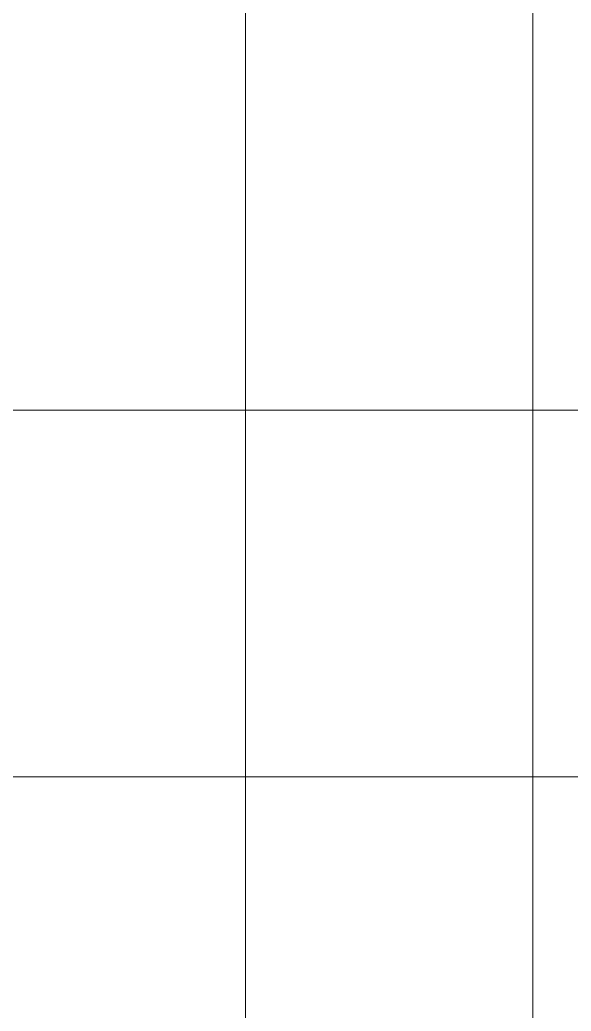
# Model space of a CAD drawing. Header units: millimetres. Extents: x 8533 to 398112, y -117646 to 105276.
# Drawn here: x 122277 to 126788, y 49175 to 57283 of the extents above; entities that cross this region are included whole.
import ezdxf

# ---------------------------------------------------------------- set-up
doc = ezdxf.new("R2010")
doc.units = ezdxf.units.MM
doc.linetypes.add('IMPORT-A-D0TE-BF$0$DOTE', pattern=[0])
for name, color, linetype, lineweight in [('A-D0TE-BF$0$A-Axis', 3, 'Continuous', 13), ('A-D0TE-BF$0$A-Axis-GRID', 1, 'IMPORT-A-D0TE-BF$0$DOTE', 13), ('A-EDGE-6_27F$0$A-floor-EDGE', 6, 'Continuous', 13), ('塔楼建筑图10F_dwg', 8, 'Continuous', 13)]:
    doc.layers.add(name, color=color, linetype=linetype, lineweight=lineweight)

# ---------------------------------------------------------------- blocks, each defined once
blk = doc.blocks.new('塔楼建筑图10F_dwg_A-D0TE-BF-1959636-10F_ARC_46_000_')
at = {"layer": 'A-D0TE-BF$0$A-Axis'}
for p, q in [((39660.3, -9450), (43660.3, -9450)), ((39660.3, -12450), (43660.3, -12450))]:
    blk.add_line(p, q, dxfattribs=at)
at = {"layer": 'A-D0TE-BF$0$A-Axis-GRID', "linetype": 'Continuous'}
for p, q in [((37000, -18820), (37000, -680)), ((39660.3, -9450), (28750, -9450)), ((39660.3, -12450), (28750, -12450))]:
    blk.add_line(p, q, dxfattribs=at)
blk = doc.blocks.new('塔楼建筑图10F_dwg_A-EDGE-6_27F-1959637-10F_ARC_46_000_')
at = {"layer": 'A-EDGE-6_27F$0$A-floor-EDGE', "flags": 128}
blk.add_lwpolyline([(10100, 10500), (26900, 10500), (26900, 9730), (27600, 9730), (28900, 9730), (29600, 9730), (29600, 10500), (39350, 10500), (39350, 1350), (38580, 1350), (38580, 650), (38580, -650), (38580, -1350), (39350, -1350), (39350, -18150)], dxfattribs=at)
blk = doc.blocks.new('塔楼建筑图10F_dwg-1947859-10F_ARC_46_000_')
for name in ['塔楼建筑图10F_dwg_A-D0TE-BF-1959636-10F_ARC_46_000_', '塔楼建筑图10F_dwg_A-EDGE-6_27F-1959637-10F_ARC_46_000_']:
    blk.add_blockref(name, (7301.7, 35837.5))

msp = doc.modelspace()

# ---------------------------------------------------------------- block references
at = {"layer": '塔楼建筑图10F_dwg', "color": 7}
msp.add_blockref('塔楼建筑图10F_dwg-1947859-10F_ARC_46_000_', (79821.3, 27704.5), dxfattribs=at)

doc.saveas('drawing.dxf')
